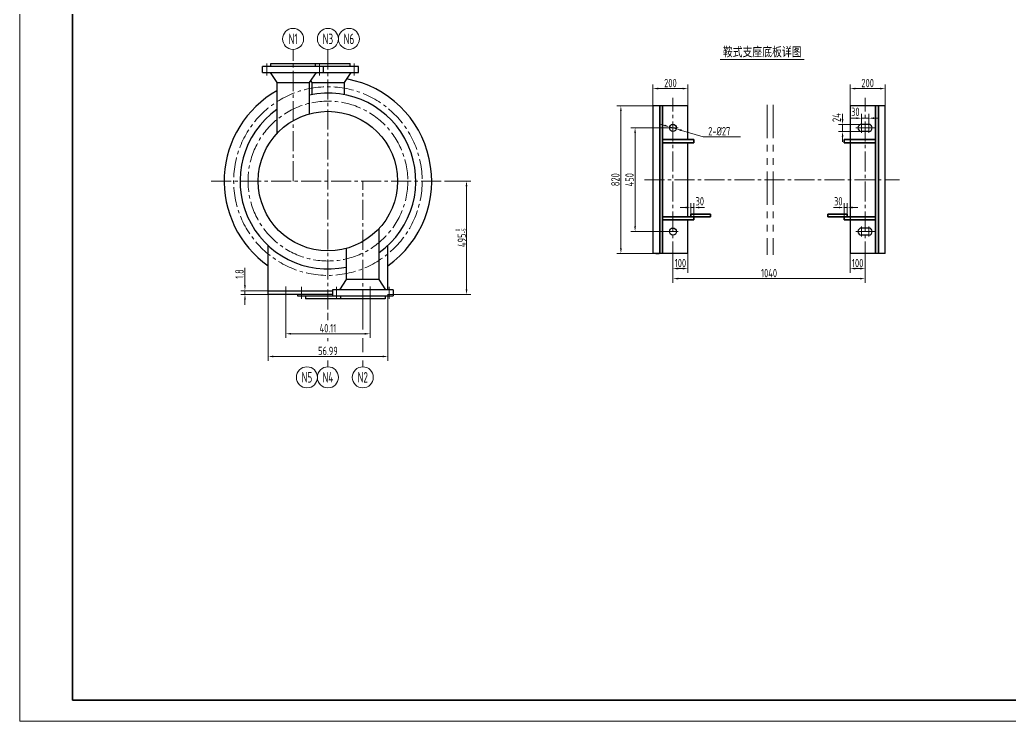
# Model space of a CAD drawing. Header units: millimetres. Extents: x 5765 to 6606, y -201 to 393.
# Drawn here: x 5765 to 6236.4, y -200.6 to 133.1 of the extents above; entities that cross this region are included whole.
import ezdxf
from ezdxf.enums import TextEntityAlignment as Align

# ---------------------------------------------------------------- set-up
doc = ezdxf.new("R2010")
doc.units = ezdxf.units.MM
doc.linetypes.add('CENTER2', pattern=[28.575, 19.05, -3.175, 3.175, -3.175])
doc.linetypes.add('PHANTOM2', pattern=[31.75, 15.875, -3.175, 3.175, -3.175, 3.175, -3.175])
for name, color, linetype, lineweight in [('1粗实线', 7, 'Continuous', 35), ('2细实线', 3, 'Continuous', 13), ('3中心线', 1, 'CENTER2', 13), ('5双点划线', 2, 'PHANTOM2', 13), ('7文本', 2, 'Continuous', 13), ('8标注', 3, 'Continuous', 13), ('9图表', 4, 'Continuous', 13)]:
    doc.layers.add(name, color=color, linetype=linetype, lineweight=lineweight)
doc.styles.add('lanpec', font='bpec_e.shx', dxfattribs={"width": 0.75, "bigfont": 'hztxt.shx'})
doc.styles.add('lanpec-dim', font='bpec_e.shx', dxfattribs={"width": 0.75})
doc.dimstyles.new('lanpec', dxfattribs={"dimtxt": 4, "dimasz": 2.5, "dimexe": 2, "dimexo": 0, "dimtad": 1, "dimdsep": 46, "dimtxsty": 'lanpec-dim', "dimcen": 2.5, "dimclrd": 256, "dimclre": 256, "dimclrt": 256, "dimazin": 0, "dimtfac": 1, "dimtmove": 0, "dimatfit": 3, "dimfxl": 1, "dimlwd": -1, "dimlwe": -1, "dimarcsym": 0})
doc.dimstyles.new('lanpec$0', dxfattribs={"dimscale": 10, "dimtxt": 4, "dimasz": 2.5, "dimexe": 2, "dimexo": 0, "dimtad": 1, "dimdec": 1, "dimdsep": 46, "dimtxsty": 'lanpec-dim', "dimcen": 0.09, "dimclrd": 256, "dimclre": 256, "dimclrt": 256, "dimadec": 1, "dimazin": 0, "dimtfac": 0.707, "dimtdec": 1, "dimtmove": 0, "dimatfit": 3, "dimfxl": 1, "dimarcsym": 0})
doc.dimstyles.new('lanpec$3', dxfattribs={"dimtxt": 4, "dimasz": 2.5, "dimexe": 2, "dimexo": 0, "dimtad": 1, "dimtih": 1, "dimtoh": 1, "dimdsep": 46, "dimtxsty": 'lanpec-dim', "dimcen": 2.5, "dimclrd": 256, "dimclre": 256, "dimclrt": 256, "dimazin": 0, "dimtfac": 1, "dimtmove": 0, "dimatfit": 3, "dimfxl": 1, "dimlwd": -1, "dimlwe": -1, "dimarcsym": 0})

# ---------------------------------------------------------------- blocks, each defined once
blk = doc.blocks.new('A1')
at = {"layer": '1粗实线'}
blk.add_lwpolyline([(-816, 10), (-10, 10), (-10, 584), (-816, 584)], close=True, dxfattribs=at)
at = {"layer": '9图表'}
blk.add_lwpolyline([(-841, 0), (0, 0), (0, 594), (-841, 594)], close=True, dxfattribs=at)
blk = doc.blocks.new('*D73')
at = {"layer": '8标注', "transparency": 16777216}
for p, q in [((5891.63, 0.5), (5891.63, -18.26)), ((5931.74, 0.5), (5931.74, -18.26)), ((5894.13, -16.26), (5929.24, -16.26))]:
    blk.add_line(p, q, dxfattribs=at)
for points in [[(5894.13, -15.84), (5894.13, -16.67), (5891.63, -16.26)], [(5929.24, -15.84), (5929.24, -16.67), (5931.74, -16.26)]]:
    blk.add_solid(points, dxfattribs=at)
at = {"layer": 'Defpoints', "color": 0, "transparency": 16777216}
for p in [(5891.63, 0.5), (5931.74, 0.5), (5931.74, -16.26)]:
    blk.add_point(p, dxfattribs=at)
at = {"layer": '8标注', "transparency": 16777216, "insert": (5911.68, -13.63), "char_height": 4, "attachment_point": 5, "style": 'lanpec-dim'}
blk.add_mtext('40.11', dxfattribs=at)
blk = doc.blocks.new('*D74')
at = {"layer": '8标注', "transparency": 16777216}
for p, q in [((5883.18, 4.73), (5883.18, -29.06)), ((5940.17, 2.55), (5940.17, -29.06)), ((5885.68, -27.06), (5937.67, -27.06))]:
    blk.add_line(p, q, dxfattribs=at)
for points in [[(5885.68, -26.64), (5885.68, -27.48), (5883.18, -27.06)], [(5937.67, -26.64), (5937.67, -27.48), (5940.17, -27.06)]]:
    blk.add_solid(points, dxfattribs=at)
at = {"layer": 'Defpoints', "color": 0, "transparency": 16777216}
for p in [(5883.18, 4.73), (5940.17, 2.55), (5940.17, -27.06)]:
    blk.add_point(p, dxfattribs=at)
at = {"layer": '8标注', "transparency": 16777216, "insert": (5911.68, -24.43), "char_height": 4, "attachment_point": 5, "style": 'lanpec-dim'}
blk.add_mtext('56.99', dxfattribs=at)
blk = doc.blocks.new('*D57')
at = {"layer": '8标注', "transparency": 16777216}
for p, q in [((5967.18, 56.39), (5979.64, 56.39)), ((5977.64, 53.89), (5977.64, 4.93)), ((5940.18, 2.43), (5979.64, 2.43))]:
    blk.add_line(p, q, dxfattribs=at)
for points in [[(5977.22, 53.89), (5978.06, 53.89), (5977.64, 56.39)], [(5977.22, 4.93), (5978.06, 4.93), (5977.64, 2.43)]]:
    blk.add_solid(points, dxfattribs=at)
at = {"layer": 'Defpoints', "color": 0, "transparency": 16777216}
for p in [(5967.18, 56.39), (5940.18, 2.43), (5977.64, 2.43)]:
    blk.add_point(p, dxfattribs=at)
at = {"layer": '8标注', "transparency": 16777216, "insert": (5974.91, 29.41), "char_height": 4, "attachment_point": 5, "rotation": 90, "style": 'lanpec-dim'}
blk.add_mtext('495{\\H0.525x;\\S 0^ -5;}', dxfattribs=at)
blk = doc.blocks.new('*D42')
at = {"layer": '8标注', "transparency": 16777216}
for p, q in [((6066.38, 92.14), (6066.38, 102.38)), ((6068.88, 100.38), (6080.51, 100.38)), ((6083.01, 92.14), (6083.01, 102.38))]:
    blk.add_line(p, q, dxfattribs=at)
for points in [[(6068.88, 100.8), (6068.88, 99.97), (6066.38, 100.38)], [(6080.51, 100.8), (6080.51, 99.97), (6083.01, 100.38)]]:
    blk.add_solid(points, dxfattribs=at)
at = {"layer": 'Defpoints', "color": 0, "transparency": 16777216}
for p in [(6083.01, 100.38), (6066.38, 92.14), (6083.01, 92.14)]:
    blk.add_point(p, dxfattribs=at)
at = {"layer": '8标注', "transparency": 16777216, "insert": (6074.69, 103.01), "char_height": 4, "attachment_point": 5, "style": 'lanpec-dim'}
blk.add_mtext('200', dxfattribs=at)
blk = doc.blocks.new('*D68')
at = {"layer": '8标注', "transparency": 16777216}
for p, q in [((6160.24, 92.14), (6160.24, 102.38)), ((6162.74, 100.38), (6174.37, 100.38)), ((6176.87, 92.14), (6176.87, 102.38))]:
    blk.add_line(p, q, dxfattribs=at)
for points in [[(6162.74, 100.8), (6162.74, 99.97), (6160.24, 100.38)], [(6174.37, 100.8), (6174.37, 99.97), (6176.87, 100.38)]]:
    blk.add_solid(points, dxfattribs=at)
at = {"layer": 'Defpoints', "color": 0, "transparency": 16777216}
for p in [(6176.87, 100.38), (6160.24, 92.14), (6176.87, 92.14)]:
    blk.add_point(p, dxfattribs=at)
at = {"layer": '8标注', "transparency": 16777216, "insert": (6168.56, 103.01), "char_height": 4, "attachment_point": 5, "style": 'lanpec-dim'}
blk.add_mtext('200', dxfattribs=at)
blk = doc.blocks.new('*D43')
at = {"layer": '8标注', "transparency": 16777216}
for p, q in [((6075.89, 18.1), (6075.89, 7.98)), ((6167.36, 18.1), (6167.36, 7.98)), ((6078.39, 9.98), (6164.86, 9.98))]:
    blk.add_line(p, q, dxfattribs=at)
for points in [[(6078.39, 10.39), (6078.39, 9.56), (6075.89, 9.98)], [(6164.86, 10.39), (6164.86, 9.56), (6167.36, 9.98)]]:
    blk.add_solid(points, dxfattribs=at)
at = {"layer": 'Defpoints', "color": 0, "transparency": 16777216}
for p in [(6075.89, 18.1), (6167.36, 18.1), (6167.36, 9.98)]:
    blk.add_point(p, dxfattribs=at)
at = {"layer": '8标注', "transparency": 16777216, "insert": (6121.63, 12.6), "char_height": 4, "attachment_point": 5, "style": 'lanpec-dim'}
blk.add_mtext('1040', dxfattribs=at)
blk = doc.blocks.new('*D44')
at = {"layer": '8标注', "transparency": 16777216}
for p, q in [((6156.63, 85.85), (6156.63, 88.35)), ((6165.62, 83.35), (6154.63, 83.35)), ((6156.63, 83.35), (6156.63, 80.02)), ((6165.62, 80.02), (6154.63, 80.02)), ((6156.63, 77.52), (6156.63, 75.02))]:
    blk.add_line(p, q, dxfattribs=at)
for points in [[(6156.21, 85.85), (6157.04, 85.85), (6156.63, 83.35)], [(6156.21, 77.52), (6157.04, 77.52), (6156.63, 80.02)]]:
    blk.add_solid(points, dxfattribs=at)
at = {"layer": 'Defpoints', "color": 0, "transparency": 16777216}
for p in [(6165.62, 83.35), (6156.63, 80.02), (6165.62, 80.02)]:
    blk.add_point(p, dxfattribs=at)
at = {"layer": '8标注', "transparency": 16777216, "insert": (6153.8, 86.57), "char_height": 4, "attachment_point": 5, "rotation": 90, "style": 'lanpec-dim'}
blk.add_mtext('24', dxfattribs=at)
blk = doc.blocks.new('*D45')
at = {"layer": '8标注', "transparency": 16777216}
for p, q in [((6163.12, 86.29), (6160.62, 86.29)), ((6165.62, 83.35), (6165.62, 88.29)), ((6169.09, 86.29), (6165.62, 86.29)), ((6169.09, 83.35), (6169.09, 88.29)), ((6171.59, 86.29), (6174.09, 86.29))]:
    blk.add_line(p, q, dxfattribs=at)
for points in [[(6163.12, 86.7), (6163.12, 85.87), (6165.62, 86.29)], [(6171.59, 86.7), (6171.59, 85.87), (6169.09, 86.29)]]:
    blk.add_solid(points, dxfattribs=at)
at = {"layer": 'Defpoints', "color": 0, "transparency": 16777216}
for p in [(6165.62, 86.29), (6165.62, 83.35), (6169.09, 83.35)]:
    blk.add_point(p, dxfattribs=at)
at = {"layer": '8标注', "transparency": 16777216, "insert": (6162.7, 89.29), "char_height": 4, "attachment_point": 5, "style": 'lanpec-dim'}
blk.add_mtext('30', dxfattribs=at)
blk = doc.blocks.new('*D46')
at = {"layer": '8标注', "transparency": 16777216}
for p, q in [((6073.4, 81.69), (6055.88, 81.69)), ((6057.88, 79.19), (6057.88, 34.87)), ((6073.4, 32.37), (6055.88, 32.37))]:
    blk.add_line(p, q, dxfattribs=at)
for points in [[(6057.46, 79.19), (6058.29, 79.19), (6057.88, 81.69)], [(6057.46, 34.87), (6058.29, 34.87), (6057.88, 32.37)]]:
    blk.add_solid(points, dxfattribs=at)
at = {"layer": 'Defpoints', "color": 0, "transparency": 16777216}
for p in [(6073.4, 81.69), (6057.88, 32.37), (6073.4, 32.37)]:
    blk.add_point(p, dxfattribs=at)
at = {"layer": '8标注', "transparency": 16777216, "insert": (6055.25, 57.03), "char_height": 4, "attachment_point": 5, "rotation": 90, "style": 'lanpec-dim'}
blk.add_mtext('450', dxfattribs=at)
blk = doc.blocks.new('*D47')
at = {"layer": '8标注', "transparency": 16777216}
for p, q in [((6066.38, 92.14), (6049.12, 92.14)), ((6051.12, 24.41), (6051.12, 89.64)), ((6066.38, 21.91), (6049.12, 21.91))]:
    blk.add_line(p, q, dxfattribs=at)
for points in [[(6050.7, 89.64), (6051.53, 89.64), (6051.12, 92.14)], [(6050.7, 24.41), (6051.53, 24.41), (6051.12, 21.91)]]:
    blk.add_solid(points, dxfattribs=at)
at = {"layer": 'Defpoints', "color": 0, "transparency": 16777216}
for p in [(6051.12, 92.14), (6066.38, 92.14), (6066.38, 21.91)]:
    blk.add_point(p, dxfattribs=at)
at = {"layer": '8标注', "transparency": 16777216, "insert": (6048.49, 57.03), "char_height": 4, "attachment_point": 5, "rotation": 90, "style": 'lanpec-dim'}
blk.add_mtext('820', dxfattribs=at)
blk = doc.blocks.new('*D48')
at = {"layer": '8标注', "transparency": 16777216}
for p, q in [((6075.89, 21.91), (6075.89, 12.75)), ((6083.01, 21.91), (6083.01, 12.75)), ((6078.39, 14.75), (6080.51, 14.75))]:
    blk.add_line(p, q, dxfattribs=at)
for points in [[(6078.39, 15.17), (6078.39, 14.33), (6075.89, 14.75)], [(6080.51, 15.17), (6080.51, 14.33), (6083.01, 14.75)]]:
    blk.add_solid(points, dxfattribs=at)
at = {"layer": 'Defpoints', "color": 0, "transparency": 16777216}
for p in [(6075.89, 21.91), (6083.01, 21.91), (6083.01, 14.75)]:
    blk.add_point(p, dxfattribs=at)
at = {"layer": '8标注', "transparency": 16777216, "insert": (6079.45, 17.38), "char_height": 4, "attachment_point": 5, "style": 'lanpec-dim'}
blk.add_mtext('100', dxfattribs=at)
blk = doc.blocks.new('*D49')
at = {"layer": '8标注', "transparency": 16777216}
for p, q in [((6160.24, 21.91), (6160.24, 12.75)), ((6167.36, 21.91), (6167.36, 12.75)), ((6164.86, 14.75), (6162.74, 14.75))]:
    blk.add_line(p, q, dxfattribs=at)
for points in [[(6162.74, 15.17), (6162.74, 14.33), (6160.24, 14.75)], [(6164.86, 15.17), (6164.86, 14.33), (6167.36, 14.75)]]:
    blk.add_solid(points, dxfattribs=at)
at = {"layer": 'Defpoints', "color": 0, "transparency": 16777216}
for p in [(6160.24, 21.91), (6167.36, 21.91), (6160.24, 14.75)]:
    blk.add_point(p, dxfattribs=at)
at = {"layer": '8标注', "transparency": 16777216, "insert": (6163.8, 17.38), "char_height": 4, "attachment_point": 5, "style": 'lanpec-dim'}
blk.add_mtext('100', dxfattribs=at)
blk = doc.blocks.new('*D69')
at = {"layer": '8标注', "transparency": 16777216}
for p, q in [((6071.9, 82.86), (6069.5, 83.57)), ((6074.3, 82.16), (6077.49, 81.22)), ((6090.25, 77.46), (6079.89, 80.51)), ((6103.44, 77.46), (6090.25, 77.46))]:
    blk.add_line(p, q, dxfattribs=at)
for points in [[(6072.02, 83.26), (6071.78, 82.46), (6074.3, 82.16)], [(6080.01, 80.91), (6079.77, 80.11), (6077.49, 81.22)]]:
    blk.add_solid(points, dxfattribs=at)
at = {"layer": 'Defpoints', "color": 0, "transparency": 16777216}
for p in [(6074.3, 82.16), (6077.49, 81.22)]:
    blk.add_point(p, dxfattribs=at)
at = {"layer": '8标注', "transparency": 16777216, "insert": (6097.94, 80.09), "char_height": 4, "attachment_point": 5, "style": 'lanpec-dim'}
blk.add_mtext('2-%%C27', dxfattribs=at)
blk = doc.blocks.new('*D70')
at = {"layer": '8标注', "transparency": 16777216}
for p, q in [((6081.88, 43.81), (6079.38, 43.81)), ((6084.38, 40.71), (6084.38, 45.81)), ((6084.38, 43.81), (6085.88, 43.81)), ((6085.88, 39.44), (6085.88, 45.81)), ((6088.38, 43.81), (6090.88, 43.81))]:
    blk.add_line(p, q, dxfattribs=at)
for points in [[(6081.88, 44.22), (6081.88, 43.39), (6084.38, 43.81)], [(6088.38, 44.22), (6088.38, 43.39), (6085.88, 43.81)]]:
    blk.add_solid(points, dxfattribs=at)
at = {"layer": 'Defpoints', "color": 0, "transparency": 16777216}
for p in [(6085.88, 43.81), (6084.38, 40.71), (6085.88, 39.44)]:
    blk.add_point(p, dxfattribs=at)
at = {"layer": '8标注', "transparency": 16777216, "insert": (6088.66, 46.76), "char_height": 4, "attachment_point": 5, "style": 'lanpec-dim'}
blk.add_mtext('30', dxfattribs=at)
blk = doc.blocks.new('*D50')
at = {"layer": '8标注', "transparency": 16777216}
for p, q in [((6154.87, 43.81), (6152.37, 43.81)), ((6157.37, 39.44), (6157.37, 45.81)), ((6158.87, 43.81), (6157.37, 43.81)), ((6158.87, 40.71), (6158.87, 45.81)), ((6161.37, 43.81), (6163.87, 43.81))]:
    blk.add_line(p, q, dxfattribs=at)
for points in [[(6154.87, 44.22), (6154.87, 43.39), (6157.37, 43.81)], [(6161.37, 44.22), (6161.37, 43.39), (6158.87, 43.81)]]:
    blk.add_solid(points, dxfattribs=at)
at = {"layer": 'Defpoints', "color": 0, "transparency": 16777216}
for p in [(6157.37, 43.81), (6157.37, 39.44), (6158.87, 40.71)]:
    blk.add_point(p, dxfattribs=at)
at = {"layer": '8标注', "transparency": 16777216, "insert": (6154.59, 46.76), "char_height": 4, "attachment_point": 5, "style": 'lanpec-dim'}
blk.add_mtext('30', dxfattribs=at)
blk = doc.blocks.new('*U41')
at = {"layer": '2细实线'}
blk.add_line((-20, 0), (20, 0), dxfattribs=at)
at = {"layer": '7文本', "style": 'lanpec', "width": 0.75}
for tag, height, p in [('节点图名称', 5, (0, 3.5)), ('比例', 4, (0, -3.25))]:
    blk.add_attdef(tag, text='', height=height, dxfattribs=at).set_placement(p, align=Align.MIDDLE_CENTER)
blk = doc.blocks.new('*D79')
at = {"layer": '8标注', "transparency": 16777216}
for p, q in [((5872.19, 6.73), (5872.19, 15.15)), ((5883.18, 4.23), (5870.19, 4.23)), ((5883.18, 2.43), (5870.19, 2.43)), ((5872.19, 2.43), (5872.19, 4.23)), ((5872.19, -0.07), (5872.19, -2.57))]:
    blk.add_line(p, q, dxfattribs=at)
for points in [[(5871.77, 6.73), (5872.61, 6.73), (5872.19, 4.23)], [(5871.77, -0.07), (5872.61, -0.07), (5872.19, 2.43)]]:
    blk.add_solid(points, dxfattribs=at)
at = {"layer": 'Defpoints', "color": 0, "transparency": 16777216}
for p in [(5872.19, 2.43), (5883.18, 4.23), (5883.18, 2.43)]:
    blk.add_point(p, dxfattribs=at)
at = {"layer": '8标注', "transparency": 16777216, "insert": (5869.57, 12.19), "char_height": 4, "attachment_point": 5, "rotation": 90, "style": 'lanpec-dim'}
blk.add_mtext('1.8', dxfattribs=at)
blk = doc.blocks.new('管口号')
at = {"layer": '2细实线'}
blk.add_circle((0, 5), 5, dxfattribs=at)
at = {"layer": '7文本', "style": 'lanpec', "width": 0.75}
blk.add_attdef('N', text='', height=5, dxfattribs=at).set_placement((0, 5), align=Align.MIDDLE_CENTER)

msp = doc.modelspace()

# ---------------------------------------------------------------- linework, layer by layer
at = {"ltscale": 0.5}
for p, q in [((5880.617, 108.017), (5880.617, 110.914)), ((5909.57, 110.914), (5880.617, 110.914)), ((5884.479, 112.292), (5905.707, 112.292)), ((5884.479, 110.914), (5884.479, 112.292)), ((5926.16, 110.914), (5897.207, 110.914)), ((5901.069, 112.292), (5922.297, 112.292)), ((5905.707, 110.914), (5905.707, 112.292)), ((5909.57, 108.017), (5909.57, 110.914)), ((5922.297, 110.914), (5922.297, 112.292)), ((5926.16, 108.017), (5926.16, 110.914)), ((5880.617, 108.017), (5909.57, 108.017)), ((5884.179, 108.017), (5887.376, 103.2)), ((5897.207, 108.017), (5926.16, 108.017)), ((5906.008, 108.017), (5902.81, 103.2)), ((5903.388, 104.07), (5903.966, 103.2)), ((5922.598, 108.017), (5919.401, 103.2)), ((5887.376, 103.2), (5902.81, 103.2)), ((5887.376, 103.2), (5887.376, 78.971)), ((5902.81, 103.2), (5902.81, 88.357)), ((5903.966, 103.2), (5919.401, 103.2)), ((5903.966, 103.2), (5903.966, 97.48)), ((5919.401, 103.2), (5919.401, 97.48)), ((5935.991, 9.52), (5935.991, 33.8)), ((5883.183, 2.435), (5883.183, 25.756)), ((5920.556, 9.52), (5920.556, 24.414)), ((5940.183, 4.703), (5940.183, 25.756)), ((5940.183, 4.703), (5940.183, 25.731)), ((5917.359, 4.703), (5920.556, 9.52)), ((5935.991, 9.52), (5920.556, 9.52)), ((5939.188, 4.703), (5935.991, 9.52)), ((5883.183, 4.235), (5913.797, 4.235)), ((5883.183, 2.435), (5883.183, 4.235)), ((5913.797, 2.435), (5883.183, 2.435)), ((5897.207, 2.409), (5897.207, 1.806)), ((5897.207, 1.806), (5926.16, 1.806)), ((5901.069, 1.806), (5901.069, 0.428)), ((5922.297, 0.428), (5901.069, 0.428)), ((5942.75, 4.703), (5913.797, 4.703)), ((5913.797, 4.703), (5913.797, 1.806)), ((5913.797, 1.806), (5942.75, 1.806)), ((5917.659, 1.806), (5917.659, 0.428)), ((5938.888, 0.428), (5917.659, 0.428)), ((5938.888, 1.806), (5938.888, 0.428)), ((5942.75, 4.703), (5942.75, 1.806))]:
    msp.add_line(p, q, dxfattribs=at)
for p, q in [((6083.011, 92.143), (6066.379, 92.143)), ((6066.379, 92.143), (6066.379, 21.91)), ((6083.011, 76.095), (6083.011, 92.143)), ((6176.872, 92.143), (6160.24, 92.143)), ((6160.24, 92.143), (6160.24, 21.91)), ((6176.872, 21.91), (6176.872, 92.143)), ((6169.091, 83.35), (6165.622, 83.35)), ((6169.091, 80.023), (6165.622, 80.023)), ((6083.011, 39.442), (6083.011, 74.61)), ((6083.011, 21.91), (6083.011, 37.958)), ((6169.091, 34.029), (6165.622, 34.029)), ((6169.091, 30.703), (6165.622, 30.703)), ((6083.011, 21.91), (6066.379, 21.91)), ((6067.819, 21.91), (6069.259, 21.91)), ((6176.872, 21.91), (6160.24, 21.91))]:
    msp.add_line(p, q)
msp.add_circle((5911.683, 56.385), 33.18, dxfattribs=at)
at = {"ltscale": 2}
for centre in [(6075.895, 81.686), (6075.895, 32.366)]:
    msp.add_circle(centre, 1.663, dxfattribs=at)
at = {"ltscale": 0.5}
for radius, start, end in [(49.375, 305.25487, 79.56444), (49.375, 119.49186, 234.74513), (41.838, 305.52014, 102.24425), (41.838, 125.52014, 282.24425)]:
    msp.add_arc((5911.683, 56.385), radius, start, end, dxfattribs=at)
for centre, start, end in [((6165.622, 81.686), 90, 270), ((6169.091, 81.686), 270, 90), ((6165.622, 32.366), 90, 270), ((6169.091, 32.366), 270, 90)]:
    msp.add_arc(centre, 1.663, start, end)
at = {"layer": '1粗实线'}
for p, q in [((6069.605, 92.143), (6069.605, 21.91)), ((6070.967, 92.143), (6070.967, 21.91)), ((6172.284, 92.143), (6172.284, 21.91)), ((6173.646, 92.143), (6173.646, 21.91)), ((6070.967, 76.095), (6085.876, 76.095)), ((6085.876, 76.095), (6085.876, 74.61)), ((6172.284, 76.095), (6157.374, 76.095)), ((6157.374, 76.095), (6157.374, 74.61)), ((6070.967, 74.61), (6085.876, 74.61)), ((6172.284, 74.61), (6157.374, 74.61)), ((6070.967, 39.442), (6085.876, 39.442)), ((6070.967, 37.958), (6085.876, 37.958)), ((6083.707, 39.442), (6093.718, 39.442)), ((6084.384, 39.442), (6084.384, 40.711)), ((6084.384, 40.711), (6093.718, 40.711)), ((6085.876, 37.958), (6085.876, 39.442)), ((6093.718, 40.711), (6093.718, 39.442)), ((6158.867, 40.711), (6149.533, 40.711)), ((6149.533, 40.711), (6149.533, 39.442)), ((6159.544, 39.442), (6149.533, 39.442)), ((6172.284, 39.442), (6157.374, 39.442)), ((6157.374, 37.958), (6157.374, 39.442)), ((6172.284, 37.958), (6157.374, 37.958)), ((6158.867, 40.711), (6158.867, 39.442))]:
    msp.add_line(p, q, dxfattribs=at)
at = {"layer": '2细实线'}
msp.add_line((6101.982, 77.46), (6107.989, 77.46), dxfattribs=at)
at = {"layer": '2细实线', "ltscale": 0.5}
for p, q in [((5911.683, -9.712), (5911.683, -6.293)), ((5928.273, -14.283), (5928.273, -4.942)), ((5911.683, -19.831), (5911.683, -18.283)), ((5928.273, -24.982), (5928.273, -18.283)), ((5911.683, -28.982), (5911.683, -31.987)), ((5928.273, -28.982), (5928.273, -31.987))]:
    msp.add_line(p, q, dxfattribs=at)
at = {"layer": '3中心线', "ltscale": 0.5}
for p, q in [((5895.093, 56.36), (5895.093, 119.013)), ((5911.683, 119.038), (5911.683, -6.267)), ((5882.532, 112.371), (5882.532, 106.577)), ((5907.654, 112.371), (5907.654, 106.577)), ((5924.244, 112.371), (5924.244, 106.577)), ((6075.895, 18.097), (6075.895, 95.956)), ((6167.356, 18.097), (6167.356, 95.956)), ((6062.289, 57.026), (6183.691, 57.026)), ((5856.091, 56.36), (5967.089, 56.36)), ((5928.273, -4.942), (5928.273, 56.36)), ((5891.626, 0.503), (5891.626, 6.297)), ((5899.122, 0.349), (5899.122, 6.143)), ((5915.713, 0.349), (5915.713, 6.143)), ((5931.741, 0.503), (5931.741, 6.297)), ((5931.741, 0.478), (5931.741, 6.272)), ((5940.834, 0.349), (5940.834, 6.143))]:
    msp.add_line(p, q, dxfattribs=at)
at = {"layer": '3中心线'}
for p, q in [((6078.389, 81.686), (6073.4, 81.686)), ((6162.907, 81.686), (6171.805, 81.686)), ((6165.622, 79.282), (6165.622, 84.09)), ((6169.091, 79.282), (6169.091, 84.09)), ((6165.622, 34.77), (6165.622, 29.962)), ((6169.091, 34.77), (6169.091, 29.962)), ((6078.389, 32.366), (6073.4, 32.366)), ((6162.907, 32.366), (6171.805, 32.366))]:
    msp.add_line(p, q, dxfattribs=at)
at = {"layer": '3中心线', "ltscale": 0.5}
for radius in [44.875, 38.028]:
    msp.add_circle((5911.683, 56.385), radius, dxfattribs=at)
at = {"layer": '5双点划线'}
for p, q in [((6120.753, 92.712), (6120.753, 21.34)), ((6123.61, 92.712), (6123.61, 21.34))]:
    msp.add_line(p, q, dxfattribs=at)

# ---------------------------------------------------------------- block references
msp.add_blockref('*U41', (6118.378, 114.218)).add_auto_attribs({'节点图名称': '鞍式支座底板详图'})
at = {"layer": '2细实线'}
msp.add_blockref('A1', (6606.028, -200.559), dxfattribs=at)
at = {"layer": '8标注'}
for p, values in [((5895.093, 119.013), {'N': 'N1'}), ((5911.677, 119.018), {'N': 'N3'}), ((5921.677, 119.018), {'N': 'N6'})]:
    msp.add_blockref('管口号', p, dxfattribs=at).add_auto_attribs(values)
ref = msp.add_blockref('管口号', (5901.683, -31.987), dxfattribs=dict(at, rotation=180))
ref.add_attrib('N', 'N5', dxfattribs={"layer": '7文本', "height": 5, "style": 'lanpec', "width": 0.75}).set_placement((5901.683, -36.987), align=Align.MIDDLE_CENTER)
ref = msp.add_blockref('管口号', (5911.683, -31.987), dxfattribs=dict(at, xscale=-1, rotation=180))
ref.add_attrib('N', 'N4', dxfattribs={"layer": '7文本', "height": 5, "style": 'lanpec', "width": 0.75}).set_placement((5911.683, -36.987), align=Align.MIDDLE_CENTER)
ref = msp.add_blockref('管口号', (5928.273, -31.987), dxfattribs=dict(at, rotation=180))
ref.add_attrib('N', 'N2', dxfattribs={"layer": '7文本', "height": 5, "style": 'lanpec', "width": 0.75}).set_placement((5928.273, -36.987), align=Align.MIDDLE_CENTER)

# ---------------------------------------------------------------- dimensions: what is measured, and where the dimension line sits
for base, p1, p2, text, picture, middle in [((6083.011, 100.383), (6066.379, 92.143), (6083.011, 92.143), '200', '*D42', (6074.695, 103.008)), ((6176.872, 100.383), (6160.24, 92.143), (6176.872, 92.143), '200', '*D68', (6168.556, 103.008)), ((6160.24, 14.75), (6167.356, 21.91), (6160.24, 21.91), '100', '*D49', (6163.798, 17.375)), ((6167.356, 9.975), (6075.895, 18.097), (6167.356, 18.097), '1040', '*D43', (6121.625, 12.6))]:
    dim = msp.add_linear_dim(base=base, p1=p1, p2=p2, text=text, dimstyle='lanpec', dxfattribs=at)
    dim.commit()
    dim.dimension.update_dxf_attribs({"geometry": picture, "text_midpoint": middle})
for base, p1, p2, angle, text, picture, middle in [((6051.118, 92.143), (6066.379, 21.91), (6066.379, 92.143), 90, '820', '*D47', (6048.493, 57.026)), ((6057.876, 32.366), (6073.4, 81.686), (6073.4, 32.366), 90, '450', '*D46', (6055.251, 57.026)), ((5977.639, 2.435), (5967.182, 56.385), (5940.183, 2.435), 90, '495{\\H0.525x;\\S 0^ -5;}', '*D57', (5974.914, 29.41)), ((6083.011, 14.75), (6075.895, 21.91), (6083.011, 21.91), 180, '100', '*D48', (6079.453, 17.375))]:
    dim = msp.add_linear_dim(base=base, p1=p1, p2=p2, angle=angle, text=text, dimstyle='lanpec', dxfattribs=at)
    dim.commit()
    dim.dimension.update_dxf_attribs({"geometry": picture, "text_midpoint": middle})
for base, p1, p2, angle, text, picture, middle in [((6156.626, 80.023), (6165.622, 83.35), (6165.622, 80.023), 90, '24', '*D44', (6153.797, 86.568)), ((6165.622, 86.286), (6169.091, 83.35), (6165.622, 83.35), 180, '30', '*D45', (6162.7, 89.289)), ((6157.374, 43.807), (6158.867, 40.711), (6157.374, 39.442), 180, '30', '*D50', (6154.586, 46.756))]:
    dim = msp.add_linear_dim(base=base, p1=p1, p2=p2, angle=angle, text=text, dimstyle='lanpec', override={"dimtmove": 2}, dxfattribs=at)
    dim.commit()
    dim.dimension.update_dxf_attribs({"geometry": picture, "text_midpoint": middle, "dimtype": 160})
dim = msp.add_diameter_dim_2p(p1=(6074.299, 82.156), p2=(6077.49, 81.217), text='2-%%C27', dimstyle='lanpec$3', dxfattribs=at)
dim.commit()
dim.dimension.update_dxf_attribs({"geometry": '*D69', "text_midpoint": (6097.943, 77.46), "dimtype": 163})
dim = msp.add_linear_dim(base=(6085.876, 43.807), p1=(6084.384, 40.711), p2=(6085.876, 39.442), text='30', dimstyle='lanpec', override={"dimtmove": 2}, dxfattribs=at)
dim.commit()
dim.dimension.update_dxf_attribs({"geometry": '*D70', "text_midpoint": (6088.664, 46.756), "dimtype": 160})
dim = msp.add_linear_dim(base=(5872.192, 2.435), p1=(5883.183, 4.235), p2=(5883.183, 2.435), angle=90, dimstyle='lanpec$0', override={"dimscale": 1, "dimdec": 2, "dimcen": 2.5, "dimadec": 2, "dimtfac": 1, "dimtdec": 2, "dimlwd": 65535, "dimlwe": 65535}, dxfattribs=at)
dim.commit()
dim.dimension.update_dxf_attribs({"geometry": '*D79', "text_midpoint": (5872.192, 12.193), "dimtype": 160})
for base, p1, p2, picture, middle in [((5940.174, -27.059), (5883.183, 4.728), (5940.174, 2.551), '*D74', (5911.679, -24.434)), ((5931.7407, -16.2579), (5891.626, 0.5033), (5931.7407, 0.5033), '*D73', (5911.6833, -13.6329))]:
    dim = msp.add_linear_dim(base=base, p1=p1, p2=p2, dimstyle='lanpec', dxfattribs=at)
    dim.commit()
    dim.dimension.update_dxf_attribs({"geometry": picture, "text_midpoint": middle})

doc.saveas('drawing.dxf')
